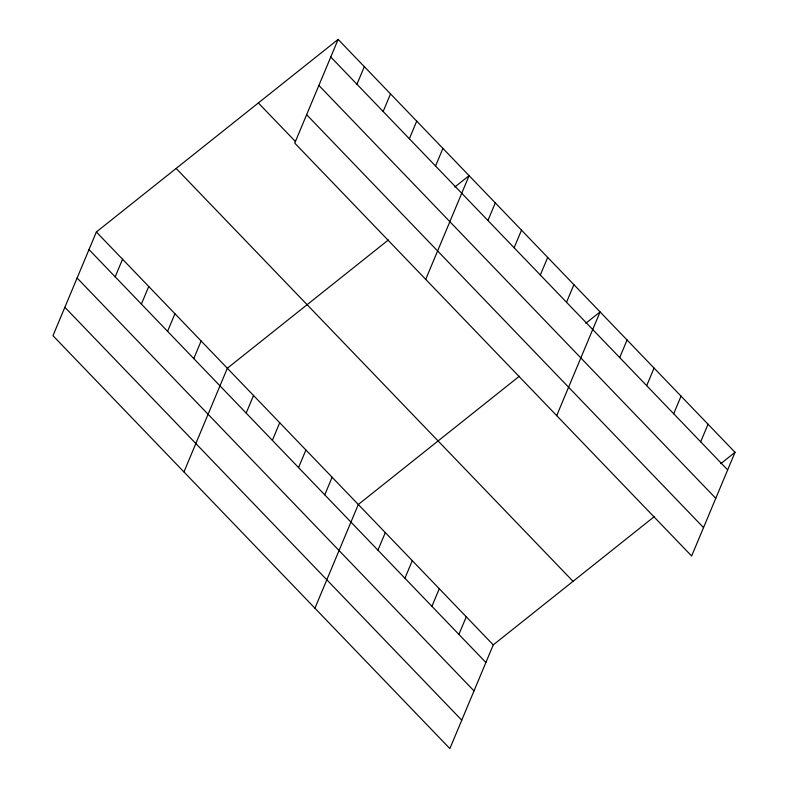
<?xml version="1.0" encoding="UTF-8"?>
<svg xmlns="http://www.w3.org/2000/svg" width="788" height="788" viewBox="0 0 788 788"><rect width="100%" height="100%" fill="white"/><g stroke="black" fill="none" stroke-linecap="round" stroke-linejoin="round"><path stroke-width="1.18" d="M338.131 39.4L294.742 143.111L691.647 556.013L735.027 452.302L338.131 39.4L96.353 231.987L52.973 335.698L449.869 748.6L493.258 644.889L654.296 516.613M115.186 276.834L122.554 259.232M141.387 304.089L148.745 286.487M167.578 331.334L174.946 313.742M193.779 358.589L201.137 340.987M183.949 471.953L227.338 368.242L388.376 239.966M356.964 84.247L364.322 66.655M246.171 413.089L253.529 395.497M383.155 111.502L390.523 93.9M272.362 440.344L279.72 422.742M409.356 138.757L416.714 121.155M298.554 467.599L305.921 449.997M435.547 166.002L442.915 148.41M324.755 494.844L332.112 477.252M425.717 279.376L469.106 175.655L454.863 187.002M314.924 608.218L358.313 504.497L519.351 376.221M487.939 220.512L495.297 202.91M377.935 550.172L385.302 532.58M514.131 247.757L521.498 230.165M404.924 578.254L412.291 560.652M540.332 275.012L547.69 257.41M431.913 606.327L439.28 588.735M566.523 302.267L573.891 284.665M458.902 634.409L466.269 616.807M556.702 415.631L600.082 311.92L585.839 323.267M619.713 357.594L627.071 339.992M646.702 385.667L654.06 368.075M673.691 413.749L681.049 396.147M700.68 441.822L708.038 424.23M720.784 463.649L735.027 452.302M330.763 57.002L727.669 469.904M318.884 85.419L715.78 498.321M306.63 114.693L703.526 527.596M258.346 102.952L295.53 141.633M176.138 168.435L573.043 581.337M96.353 231.987L493.258 644.889M88.995 249.579L485.891 662.481M77.106 277.997L474.002 690.899M64.862 307.281L461.758 720.183"/></g></svg>
